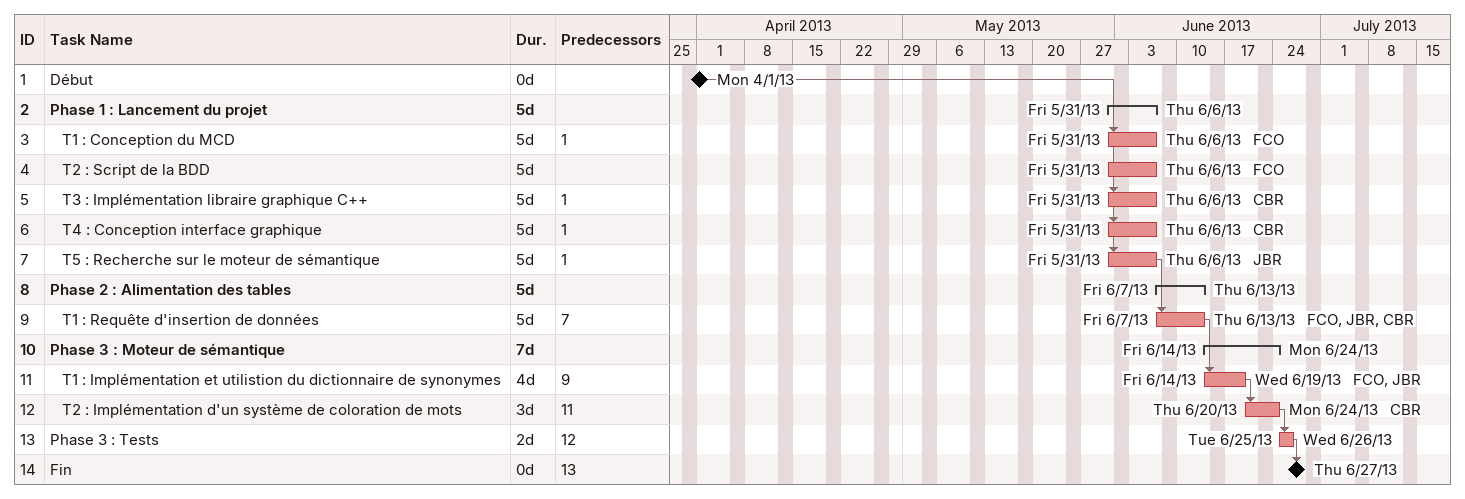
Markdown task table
| ID | Level | Task | Duration | Start | Finish | Predecessors | Resources |
|---|---|---|---|---|---|---|---|
| 1 | 1 | Début | 0d | 2013-04-01 | 2013-04-01 |  |  |
| 2 | 1 | **Phase 1 : Lancement du projet** | 5d | 2013-05-31 | 2013-06-06 |  |  |
| 3 | 2 | T1 : Conception du MCD | 5d | 2013-05-31 | 2013-06-06 | 1 | FCO |
| 4 | 2 | T2 : Script de la BDD | 5d | 2013-05-31 | 2013-06-06 |  | FCO |
| 5 | 2 | T3 : Implémentation libraire graphique C++ | 5d | 2013-05-31 | 2013-06-06 | 1 | CBR |
| 6 | 2 | T4 : Conception interface graphique | 5d | 2013-05-31 | 2013-06-06 | 1 | CBR |
| 7 | 2 | T5 : Recherche sur le moteur de sémantique | 5d | 2013-05-31 | 2013-06-06 | 1 | JBR |
| 8 | 1 | **Phase 2 : Alimentation des tables** | 5d | 2013-06-07 | 2013-06-13 |  |  |
| 9 | 2 | T1 : Requête d'insertion de données | 5d | 2013-06-07 | 2013-06-13 | 7 | FCO, JBR, CBR |
| 10 | 1 | **Phase 3 : Moteur de sémantique** | 7d | 2013-06-14 | 2013-06-24 |  |  |
| 11 | 2 | T1 : Implémentation et utilistion du dictionnaire de synonymes | 4d | 2013-06-14 | 2013-06-19 | 9 | FCO, JBR |
| 12 | 2 | T2 : Implémentation d'un système de coloration de mots | 3d | 2013-06-20 | 2013-06-24 | 11 | CBR |
| 13 | 1 | Phase 3 : Tests | 2d | 2013-06-25 | 2013-06-26 | 12 |  |
| 14 | 1 | Fin | 0d | 2013-06-27 | 2013-06-27 | 13 |  |
